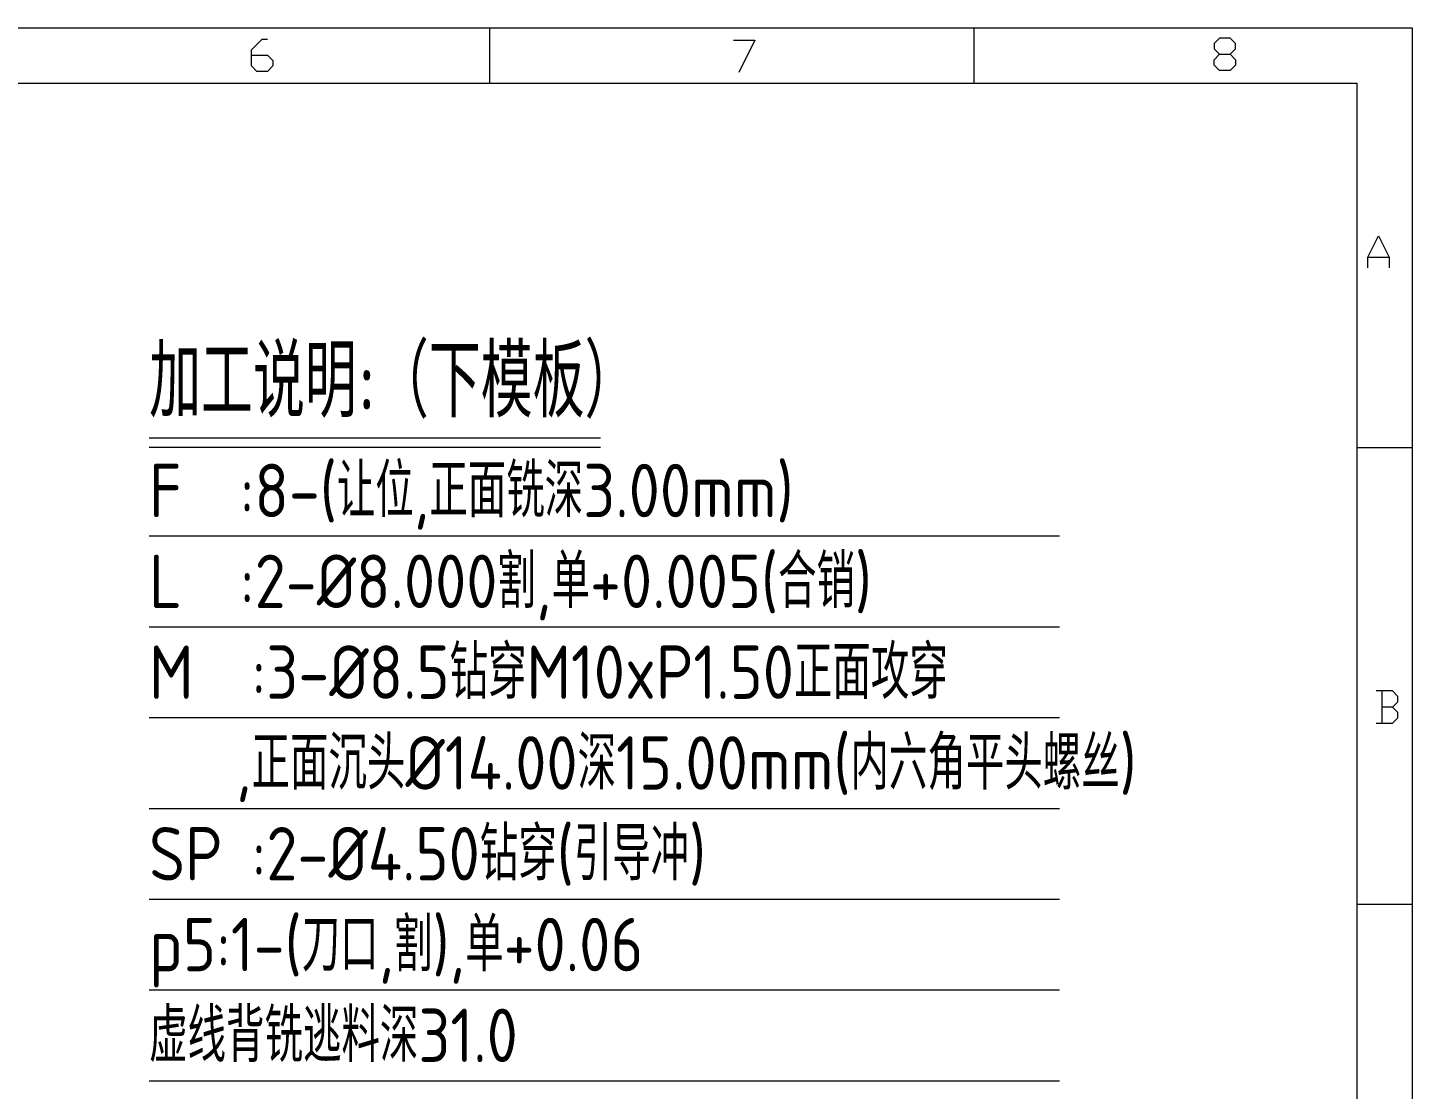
# Model space of a CAD drawing. Header units: millimetres. Extents: x 117382 to 126876, y -1151 to 1280.
# Drawn here: x 118294.1 to 118449.6, y 737 to 856.2 of the extents above; entities that cross this region are included whole.
import ezdxf
from ezdxf.enums import TextEntityAlignment as Align

# ---------------------------------------------------------------- set-up
doc = ezdxf.new("R2010")
doc.units = ezdxf.units.MM
doc.layers.add('TEXT', color=4, linetype='Continuous')
doc.styles.add('gbenor', font='gbenor.shx', dxfattribs={"bigfont": 'gbcbig.shx'})
doc.styles.add('GBENOR_', font='gbenor.shx', dxfattribs={"bigfont": 'gbcbig'})
doc.styles.add('TXT', font='txt.shx', dxfattribs={"width": 0.8, "bigfont": 'ctxt.shx'})

# ---------------------------------------------------------------- blocks, each defined once
blk = doc.blocks.new('U40')
at = {"color": 254, "lineweight": 18}
for p, q in [((0, 1783.49), (2530.21, 1783.49)), ((1913.09, 1783.49), (1913.09, 1746.46)), ((2237.08, 1783.49), (2237.08, 1746.46)), ((2530.21, 1783.49), (2530.21, 0)), ((37.03, 1746.46), (2493.18, 1746.46)), ((2493.18, 1746.46), (2493.18, 37.03)), ((2493.18, 1502.7), (2530.21, 1502.7)), ((2493.18, 1197.22), (2530.21, 1197.22))]:
    blk.add_line(p, q, dxfattribs=at)
at = {"color": 92, "lineweight": 18}
for points in [[(1753.93, 1765.07), (1764.72, 1765.07), (1768.32, 1761.47), (1768.32, 1757.87), (1764.72, 1754.27), (1757.53, 1754.27), (1753.93, 1757.87), (1753.93, 1768.67), (1761.12, 1775.87), (1764.72, 1775.87)], [(2076.24, 1775.18), (2090.63, 1775.18), (2079.84, 1753.58)], [(2408.43, 1765.67), (2412.02, 1762.07), (2412.02, 1758.47), (2408.43, 1754.87), (2401.23, 1754.87), (2397.64, 1758.47), (2397.64, 1762.07), (2401.23, 1765.67), (2408.43, 1765.67), (2412.02, 1769.27), (2412.02, 1772.87), (2408.43, 1776.47), (2401.23, 1776.47), (2397.64, 1772.87), (2397.64, 1769.27), (2401.23, 1765.67)], [(2500.44, 1622.77), (2500.44, 1629.97), (2507.63, 1644.37), (2514.83, 1629.97), (2514.83, 1622.77)], [(2500.44, 1629.97), (2514.83, 1629.97)], [(2516.93, 1329.01), (2520.53, 1332.61), (2520.53, 1336.21), (2516.93, 1339.81), (2506.14, 1339.81)], [(2509.74, 1339.81), (2509.74, 1318.21)], [(2506.14, 1318.21), (2516.93, 1318.21), (2520.53, 1321.81), (2520.53, 1325.41), (2516.93, 1329.01), (2509.74, 1329.01)]]:
    blk.add_lwpolyline(points, dxfattribs=at)
at = {"lineweight": 18, "style": 'GBENOR_'}
blk.add_attdef('文档路径', (2125.95, 386.89), '', height=17.76, dxfattribs=at)
at = {"lineweight": 20, "style": 'TXT'}
for tag, height, p in [('18-**-**', 16.35, (1866.64, 256.17)), ('客户名称', 16.13, (1741.09, 133.98, 0)), ('料厚:', 16.13, (1741.26, 93.16, 0))]:
    blk.add_attdef(tag, text='', height=height, dxfattribs=at).set_placement(p, align=Align.MIDDLE)
for tag, p, height in [('88888', (1850.91, 207.46), 14.86), ('材质:', (1691.18, 167.99, 0), 16.13), ('核准', (1869.36, 127.52, 0), 16.13), ('设计', (1868.77, 88.3, 0), 16.13), ('绘图', (1868.24, 49.08, 0), 16.13)]:
    blk.add_attdef(tag, p, '', height=height, dxfattribs=at)
for tag, p, height, width in [('3', (2234.72, 206.9), 15.83, 0.7), ('4', (2234.72, 167.41), 15.83, 0.7), ('核准日期', (2041.07, 124.18, 0), 16.13, 0.68), ('设计日期', (2041.07, 84.45, 0), 16.13, 0.68), ('1', (2251.89, 85.86), 14.61, 0.7), ('绘图日期', (2040.91, 46.43, 0), 16.13, 0.68), ('2', (2234.96, 49.23), 14.61, 0.7)]:
    blk.add_attdef(tag, p, '', height=height, dxfattribs=dict(at, width=width))

msp = doc.modelspace()

# ---------------------------------------------------------------- linework, layer by layer
at = {"layer": 'TEXT', "color": 3, "lineweight": 5}
for p, q in [((118307.717, 810.126), (118358.405, 810.126)), ((118307.717, 809.076), (118358.405, 809.076))]:
    msp.add_line(p, q, dxfattribs=at)
at = {"layer": 'TEXT', "color": 3, "linetype": 'Continuous', "lineweight": 5}
for p, q in [((118307.717, 799.116), (118409.936, 799.116)), ((118307.717, 788.916), (118409.936, 788.916)), ((118307.717, 778.716), (118409.936, 778.716)), ((118307.717, 768.516), (118409.936, 768.516)), ((118307.717, 758.316), (118409.936, 758.316)), ((118307.717, 748.116), (118409.936, 748.116)), ((118307.717, 737.916), (118409.936, 737.916))]:
    msp.add_line(p, q, dxfattribs=at)

# ---------------------------------------------------------------- block references
at = {"lineweight": 5, "ltscale": 3, "xscale": 0.1679273451567426, "yscale": 0.1679273451567426, "zscale": 0.1679273451567426}
msp.add_blockref('U40', (118024.677, 556.708), dxfattribs=at)

# ---------------------------------------------------------------- texts
at = {"layer": 'TEXT', "color": 4, "lineweight": 5, "style": 'gbenor'}
for s, height, p in [('加工说明:（下模板）', 8.1, (118307.717, 812.436)), ('F  :8-(让位,正面铣深3.00mm)', 6, (118307.717, 801.216)), ('M  :3-%%c8.5钻穿M10xP1.50正面攻穿', 6, (118307.717, 780.816)), ('   ,正面沉头%%C14.00深15.00mm(内六角平头螺丝)', 6, (118307.717, 770.616)), ('SP :2-%%c4.50钻穿(引导冲)', 6, (118307.717, 760.416)), ('虚线背铣逃料深31.0', 6, (118307.717, 740.016))]:
    msp.add_text(s, height=height, dxfattribs=at).set_placement(p)
at = {"layer": 'TEXT', "color": 1, "lineweight": 5, "style": 'gbenor'}
for s, p in [('L  :2-%%c8.000割,单+0.005(合销)', (118307.717, 791.016)), ('p5:1-(刀口,割),单+0.06', (118307.717, 750.216))]:
    msp.add_text(s, height=6, dxfattribs=at).set_placement(p)

doc.saveas('drawing.dxf')
